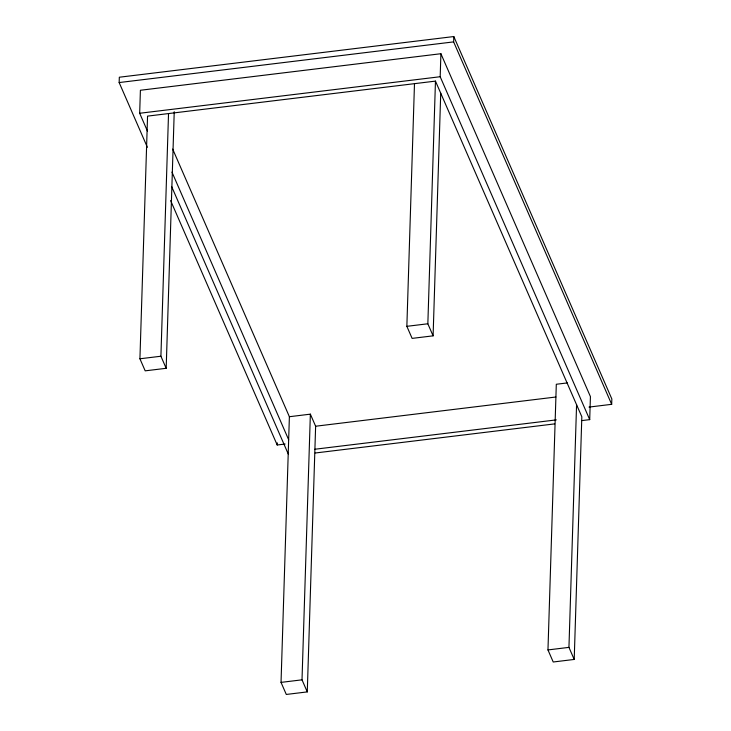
<?xml version="1.0" encoding="UTF-8"?>
<svg xmlns="http://www.w3.org/2000/svg" width="731" height="731" viewBox="0 0 731 731"><rect width="100%" height="100%" fill="white"/><g stroke="black" fill="none" stroke-linecap="round" stroke-linejoin="round"><path stroke-width="1.1" d="M147.397 147.315L119.153 82.557L119.327 77.221L453.805 36.55L611.847 398.989L611.673 404.325L589.003 407.085M147.434 131.041L139.676 113.268L140.407 90.26L440.903 53.719L590.429 396.622L589.707 419.631L581.803 420.599M174.234 111.742L166.175 368.296L145.186 370.845L139.923 358.784L147.552 116.119L435.466 81.114L581.83 416.78L574.21 659.444L553.221 661.994L547.967 649.932L556.309 384.259L567.357 382.916M166.175 368.296L160.911 356.235L168.532 113.57M285.136 444.028L277.195 444.996L277.268 442.858M289.385 416.716L310.364 414.157L315.628 426.228L307.276 691.901L286.296 694.45L281.033 682.388L289.385 416.716L172.68 149.087M307.276 691.901L302.013 679.83L310.364 414.157M440.729 93.175L433.099 335.84L412.12 338.389L406.856 326.328L414.486 83.663M433.099 335.84L427.845 323.778L435.466 81.114M589.707 419.631L440.181 76.728L440.903 53.719M611.673 404.325L453.631 41.886L453.805 36.55M574.21 659.444L568.946 647.374L576.576 404.718M119.153 82.557L453.631 41.886M139.676 113.268L440.181 76.728M139.923 358.784L160.911 356.235M406.856 326.328L427.845 323.778M315.628 426.228L555.907 397.006M314.906 449.236L556.318 419.886M315.189 453.01L554.683 423.889M281.033 682.388L302.013 679.83M547.967 649.932L568.946 647.374M171.959 172.096L288.654 439.724M171.593 186.451L288.288 454.079M170.625 200.586L277.195 444.996"/></g></svg>
